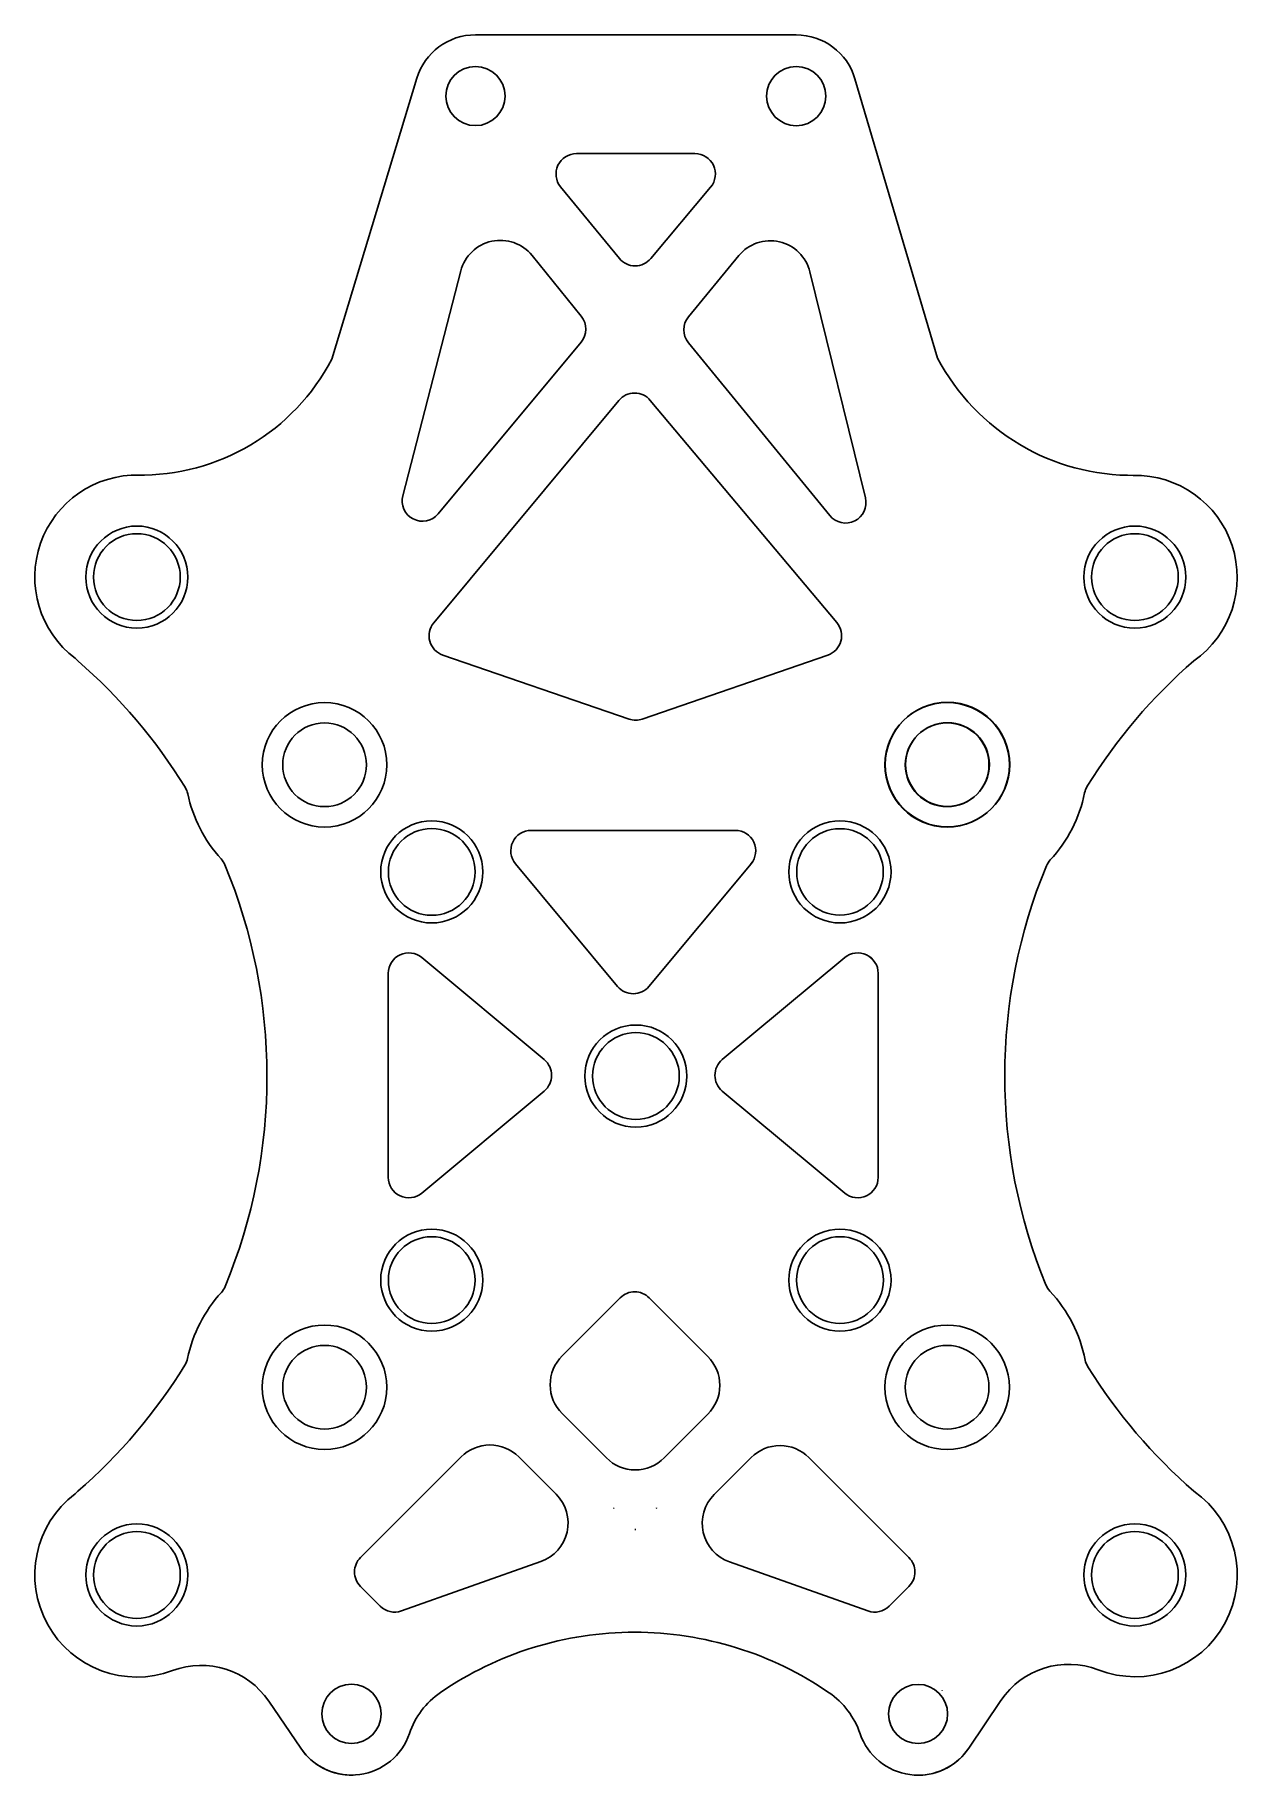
# Model space of a CAD drawing. Header units: millimetres. Extents: x -29.4 to 29.5, y -34.3 to 51.
import ezdxf

# ---------------------------------------------------------------- set-up
doc = ezdxf.new("R2010")
doc.units = ezdxf.units.MM
doc.layers.get('0').update_dxf_attribs({"linetype": 'CONTINUOUS'})

msp = doc.modelspace()

# ---------------------------------------------------------------- linework, layer by layer
for p, q in [((-7.861, 51.017), (7.857, 51.014)), ((-14.902, 35.126), (-10.733, 48.887)), ((14.781, 35.173), (10.734, 48.864)), ((-27.475, 20.468), (-27.343, 20.347)), ((-5.128, 12.034), (4.872, 12.034)), ((-0.896, 4.394), (-5.896, 10.394)), ((5.641, 10.394), (0.641, 4.394)), ((-27.475, -20.468), (-27.343, -20.346)), ((-16.416, -32.938), (-17.987, -30.628)), ((15.002, -30.1), (15.002, -30.098)), ((16.314, -32.931), (17.888, -30.591))]:
    msp.add_line(p, q)
for points in [[(-2.911, 45.196, 0.633385), (-3.684, 43.561), (-0.806, 40.06, 0.469837), (0.733, 40.054), (3.664, 43.556, 0.636691), (2.896, 45.198)], [(-8.576, 39.447, -0.616081), (-5.084, 40.204), (-2.675, 37.223, -0.35776), (-2.684, 35.955), (-9.687, 27.546, -0.800532), (-11.424, 28.436)], [(5.044, 40.196, -0.617224), (8.53, 39.401), (11.247, 28.332, -0.799092), (9.501, 27.46), (2.574, 35.931, -0.357817), (2.577, 37.2)], [(0.705, 33.107), (9.846, 22.215, -0.525849), (9.406, 20.627), (0.317, 17.488, -0.167479), (-0.334, 17.487), (-9.458, 20.625, -0.525079), (-9.902, 22.21), (-0.829, 33.104, -0.467409)], [(-5.128, 12.034, 0.635878), (-5.896, 10.394), (-0.896, 4.394, 0.468375), (0.641, 4.394), (5.641, 10.394, 0.635878), (4.872, 12.034)], [(-10.487, 5.802, 0.635878), (-12.128, 5.034), (-12.128, -4.966, 0.635878), (-10.487, -5.734), (-4.487, -0.734, 0.468375), (-4.487, 0.802)], [(11.872, -4.966), (11.872, 5.034, 0.635878), (10.232, 5.802), (4.232, 0.802, 0.468375), (4.232, -0.734), (10.232, -5.734, 0.635878)], [(0.65, -10.864), (3.527, -13.741, -0.414214), (3.527, -16.57), (1.386, -18.711, -0.414214), (-1.443, -18.711), (-3.613, -16.541, -0.414214), (-3.613, -13.713), (-0.764, -10.864, -0.414214)], [(-8.562, -18.662, -0.414214), (-5.734, -18.662), (-3.908, -20.488, -0.5513), (-4.654, -23.787), (-11.483, -26.209, -0.289241), (-12.524, -25.974), (-13.492, -25.006, -0.414214), (-13.492, -23.592)], [(13.378, -25.006, 0.414214), (13.378, -23.592), (8.477, -18.691, 0.414214), (5.649, -18.691), (3.836, -20.503, 0.5513), (4.582, -23.802), (11.369, -26.209, 0.289241), (12.41, -25.974)]]:
    msp.add_lwpolyline(points, format="xyb", close=True)
for centre, radius in [((-7.861, 48.017), 1.45), ((7.857, 48.014), 1.45), ((-24.447, 24.447), 2.5), ((-24.447, 24.447), 2.125), ((24.447, 24.447), 2.5), ((24.447, 24.447), 2.125), ((-15.25, 15.25), 3.05), ((15.25, 15.25), 3.05), ((15.268, 15.26), 3.05), ((-15.25, 15.25), 2.05), ((15.25, 15.25), 2.05), ((15.268, 15.26), 2.05), ((-10, 10), 2.5), ((-10, 10), 2.125), ((10, 10), 2.5), ((10, 10), 2.12), ((0, 0), 2.5), ((0, 0), 2.125), ((-10, -10), 2.5), ((10, -10), 2.5), ((-10, -10), 2.125), ((10, -10), 2.125), ((-15.25, -15.25), 3.05), ((15.25, -15.25), 3.05), ((-15.25, -15.25), 2.05), ((15.25, -15.25), 2.05), ((-24.447, -24.447), 2.5), ((24.447, -24.447), 2.5), ((-24.447, -24.447), 2.125), ((24.447, -24.447), 2.125), ((-13.935, -31.252), 1.45), ((13.825, -31.257), 1.45)]:
    msp.add_circle(centre, radius)
for centre, radius, start, end in [((-7.861, 48.017), 3, 89.97835, 163.14154), ((7.857, 48.014), 3, 16.46793, 89.98917), ((-24.254, 39.982), 10.537, 268.94935, 332.56011), ((24.312, 40.212), 10.781, 207.86258, 270.79019), ((-24.447, 24.447), 5, 88.57494, 232.72613), ((24.461, 24.432), 5, -54.79695, 91.07966), ((-45.035, 0), 26.963, 31.65652, 48.99121), ((45.035, 0), 26.963, 131.00882, 148.21521), ((-22.935, 13.626), 1, 11.97372, 31.65652), ((-15.232, 15.26), 6.875, 191.97372, 222.25233), ((15.25, 15.25), 6.875, 317.30916, 348.46594), ((22.966, 13.675), 1, 148.21521, 168.46594), ((-5.128, 11.034), 1, 90, 219.80557), ((-21.061, 9.965), 1, 22.56953, 42.25233), ((-45.035, 0), 26.963, -22.48292, 22.56953), ((45.035, 0), 26.963, 157.55988, 202.3117), ((21.038, 9.91), 1, 137.30916, 157.55988), ((-11.128, 5.034), 1, 50.19443, 180), ((-0.128, 5.034), 1, 219.80557, 320.19443), ((-0.128, 5.034), 1, 219.80557, 320.19443), ((-5.128, 0.034), 1, -50.19443, 50.19443), ((4.872, 0.034), 1, 129.80557, 230.19443), ((10.872, -4.966), 1, 230.19443, 360), ((-15.232, -15.24), 6.875, 137.58523, 168.2489), ((-21.046, -9.928), 1, 317.58523, 337.51708), ((21.016, -9.857), 1, 202.3117, 223.12264), ((15.268, -15.24), 6.875, 11.09923, 43.12264), ((-45.035, 0), 26.963, 311.00882, 328.31705), ((-22.942, -13.636), 1, 328.31705, 348.2489), ((22.996, -13.724), 1, 191.09923, 211.91017), ((45.035, 0), 26.963, 211.91017, 228.99121), ((24.461, -24.432), 5, -111.19052, 54.79687), ((-24.447, -24.447), 5, 127.27473, 290.502), ((-0.001, -22.219), 1.5, 135, 136.46074), ((-0.057, -22.218), 1.5, 43.45559, 45), ((-0.057, -23.218), 1, 86.81128, 90), ((-0.065, -44.038), 16.786, 89.9743, 124.49411), ((-0.065, -44.059), 16.807, 55.45647, 89.9743), ((-21.295, -32.877), 4, 34.20698, 110.502), ((21.207, -32.824), 4, 68.80948, 146.07142), ((-17.058, -30.142), 2, -0.00355, 0.07485), ((-7.306, -33.5), 4, 124.49411, 161.26737), ((7.198, -33.51), 4, 18.77579, 55.45647), ((-13.935, -31.252), 3, 214.20698, 341.26737), ((13.825, -31.257), 3, 198.77579, 326.07142), ((-13.935, -31.252), 3, 214.20698, 271.52403), ((13.825, -31.257), 3, 269.98769, 326.07142)]:
    msp.add_arc(centre, radius, start, end)
at = {"extrusion": (0, 0, -1)}
for centre, start, end in [((5.128, 11.034), -39.80557, 90), ((5.128, 11.034), -39.80557, 90), ((-4.872, 11.034), 90, 219.80557), ((-4.872, 11.034), 90, 219.80557), ((-4.872, 11.034), 90, 219.80557), ((-10.872, 5.034), 50.19443, 180), ((0.128, 5.034), 219.80557, 320.19443), ((11.128, -4.966), 230.19443, 360)]:
    msp.add_arc(centre, 1, start, end, dxfattribs=at)

doc.saveas('drawing.dxf')
